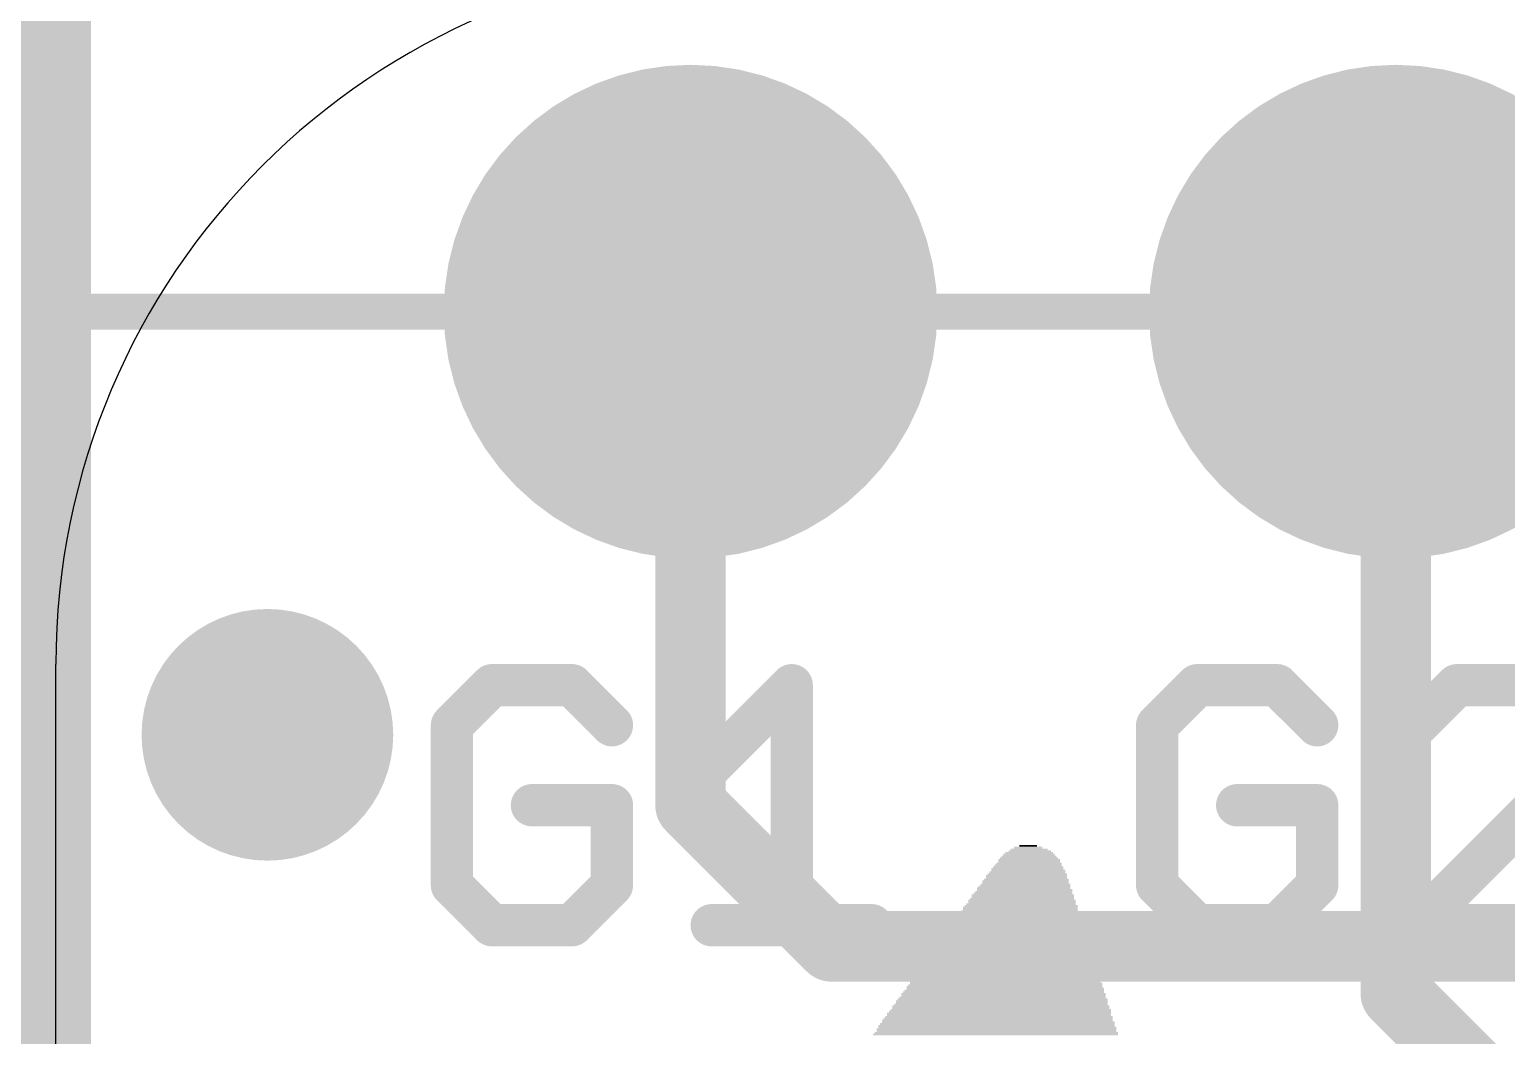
# Model space of a CAD drawing. Extents: x -7.1 to 25.8, y -5.3 to 36.3.
# Drawn here: x 0.16 to 5.48, y 25.33 to 28.96 of the extents above; entities that cross this region are included whole.
import ezdxf

# ---------------------------------------------------------------- set-up
doc = ezdxf.new("R2010")
doc.units = 0
for name, color, linetype in [('1', 12, 'CONTINUOUS'), ('16', 132, 'CONTINUOUS'), ('17', 110, 'CONTINUOUS'), ('18', 110, 'CONTINUOUS'), ('20', 53, 'CONTINUOUS'), ('21', 40, 'CONTINUOUS'), ('47', 253, 'CONTINUOUS')]:
    doc.layers.add(name, color=color, linetype=linetype)

# ---------------------------------------------------------------- blocks, each defined once
blk = doc.blocks.new('ROUNDP')
at = {"const_width": 0.5}
blk.add_lwpolyline([(0, -0.25, 1), (0, 0.25, 1), (0, -0.25)], format="xyb", dxfattribs=at)
blk = doc.blocks.new('RECT')
blk.add_solid([(-0.5, -0.5), (0.5, -0.5), (-0.5, 0.5), (0.5, 0.5)])
blk = doc.blocks.new('ROUNDV')
at = {"const_width": 0.5}
blk.add_lwpolyline([(0, -0.25, 1), (0, 0.25, 1), (0, -0.25)], format="xyb", dxfattribs=at)

msp = doc.modelspace()

# ---------------------------------------------------------------- linework, layer by layer
at = {"layer": '1', "const_width": 0.254}
for points in [[(0.254, 0), (0.254, 29.21)], [(5.08, 27.94), (5.08, 25.484)], [(5.08, 25.484), (7.732, 22.832)]]:
    msp.add_lwpolyline(points, dxfattribs=at)
at = {"layer": '1', "const_width": 0.127}
for points in [[(5.1435, 27.94, 1), (5.0165, 27.94)], [(5.1249, 25.5289, 1), (5.0351, 25.4391)], [(5.0165, 25.484, 1), (5.1435, 25.484)]]:
    msp.add_lwpolyline(points, format="xyb", dxfattribs=at)
at = {"layer": '16', "const_width": 0.254}
for points in [[(0.254, 0), (0.254, 29.21)], [(2.54, 27.94), (2.54, 26.162)], [(2.54, 26.162), (3.048, 25.654)], [(3.048, 25.654), (7.366, 25.654)]]:
    msp.add_lwpolyline(points, dxfattribs=at)
at = {"layer": '16', "const_width": 0.127}
for points in [[(2.6035, 27.94, 1), (2.4765, 27.94)], [(2.5849, 26.2069, 1), (2.4951, 26.1171)], [(2.4765, 26.162, 1), (2.6035, 26.162)], [(3.048, 25.7175, 1), (3.048, 25.5905)], [(3.0031, 25.6091, 1), (3.0929, 25.6989)]]:
    msp.add_lwpolyline(points, format="xyb", dxfattribs=at)
at = {"layer": '20'}
msp.add_line((0.254, 2.54), (0.254, 26.67), dxfattribs=at)
msp.add_arc((2.794, 26.67), 2.54, 90, 180, dxfattribs=at)
at = {"layer": '21', "const_width": 0.1524}
for points in [[(1.8247, 26.5945), (1.6807, 26.4505)], [(2.1128, 26.5945), (1.8247, 26.5945)], [(2.2569, 26.4505), (2.1128, 26.5945)], [(2.6162, 26.3064), (2.9043, 26.5945)], [(2.9043, 26.5945), (2.9043, 25.7302)], [(4.3647, 26.5945), (4.2207, 26.4505)], [(4.6528, 26.5945), (4.3647, 26.5945)], [(4.7969, 26.4505), (4.6528, 26.5945)], [(5.3003, 26.5945), (5.1562, 26.4505)], [(5.5884, 26.5945), (5.3003, 26.5945)], [(1.6807, 26.4505), (1.6807, 25.8743)], [(4.2207, 26.4505), (4.2207, 25.8743)], [(5.1562, 25.7302), (5.7324, 26.3064)], [(2.2569, 26.1624), (1.9688, 26.1624)], [(2.2569, 25.8743), (2.2569, 26.1624)], [(4.7969, 26.1624), (4.5088, 26.1624)], [(4.7969, 25.8743), (4.7969, 26.1624)], [(1.6807, 25.8743), (1.8247, 25.7302)], [(2.1128, 25.7302), (2.2569, 25.8743)], [(4.2207, 25.8743), (4.3647, 25.7302)], [(4.6528, 25.7302), (4.7969, 25.8743)], [(1.8247, 25.7302), (2.1128, 25.7302)], [(2.6162, 25.7302), (3.1924, 25.7302)], [(4.3647, 25.7302), (4.6528, 25.7302)], [(5.7324, 25.7302), (5.1562, 25.7302)]]:
    msp.add_lwpolyline(points, dxfattribs=at)
at = {"layer": '21', "const_width": 0.0762}
for points in [[(1.8247, 26.6326, 1), (1.8247, 26.5564)], [(1.8517, 26.5676, 1), (1.7978, 26.6215)], [(2.1398, 26.6215, 1), (2.0859, 26.5676)], [(2.1128, 26.5564, 1), (2.1128, 26.6326)], [(2.9424, 26.5945, 1), (2.8662, 26.5945)], [(2.9313, 26.5676, 1), (2.8774, 26.6215)], [(4.3647, 26.6326, 1), (4.3647, 26.5564)], [(4.3917, 26.5676, 1), (4.3378, 26.6215)], [(4.6798, 26.6215, 1), (4.6259, 26.5676)], [(4.6528, 26.5564, 1), (4.6528, 26.6326)], [(5.3003, 26.6326, 1), (5.3003, 26.5564)], [(5.3272, 26.5676, 1), (5.2733, 26.6215)], [(1.6537, 26.4774, 1), (1.7076, 26.4235)], [(1.7188, 26.4505, 1), (1.6426, 26.4505)], [(2.23, 26.4235, 1), (2.2838, 26.4774)], [(4.1937, 26.4774, 1), (4.2476, 26.4235)], [(4.2588, 26.4505, 1), (4.1826, 26.4505)], [(4.77, 26.4235, 1), (4.8238, 26.4774)], [(5.1293, 26.4774, 1), (5.1831, 26.4235)], [(2.5893, 26.3334, 1), (2.6431, 26.2795)], [(1.9688, 26.2005, 1), (1.9688, 26.1243)], [(2.295, 26.1624, 1), (2.2188, 26.1624)], [(2.2569, 26.1243, 1), (2.2569, 26.2005)], [(4.5088, 26.2005, 1), (4.5088, 26.1243)], [(4.835, 26.1624, 1), (4.7588, 26.1624)], [(4.7969, 26.1243, 1), (4.7969, 26.2005)], [(1.7076, 25.9012, 1), (1.6537, 25.8473)], [(1.6426, 25.8743, 1), (1.7188, 25.8743)], [(2.2188, 25.8743, 1), (2.295, 25.8743)], [(2.2838, 25.8473, 1), (2.23, 25.9012)], [(4.2476, 25.9012, 1), (4.1937, 25.8473)], [(4.1826, 25.8743, 1), (4.2588, 25.8743)], [(4.7588, 25.8743, 1), (4.835, 25.8743)], [(4.8238, 25.8473, 1), (4.77, 25.9012)], [(1.8247, 25.7683, 1), (1.8247, 25.6921)], [(2.1128, 25.6921, 1), (2.1128, 25.7683)], [(2.6162, 25.7683, 1), (2.6162, 25.6921)], [(3.1924, 25.6921, 1), (3.1924, 25.7683)], [(4.3647, 25.7683, 1), (4.3647, 25.6921)], [(4.6528, 25.6921, 1), (4.6528, 25.7683)], [(5.1562, 25.7683, 1), (5.1562, 25.6921)], [(1.7978, 25.7033, 1), (1.8517, 25.7571)], [(2.0859, 25.7571, 1), (2.1398, 25.7033)], [(2.8662, 25.7302, 1), (2.9424, 25.7302)], [(4.3378, 25.7033, 1), (4.3917, 25.7571)], [(4.6259, 25.7571, 1), (4.6798, 25.7033)], [(5.1293, 25.7571, 1), (5.1831, 25.7033)]]:
    msp.add_lwpolyline(points, format="xyb", dxfattribs=at)
at = {"layer": '47', "const_width": 0.13}
for points in [[(0.254, 23.749), (0.254, 35.859)], [(0.254, 25.4), (0.254, 32.684)], [(7.62, 27.94), (-3.601, 27.94)]]:
    msp.add_lwpolyline(points, dxfattribs=at)
at = {"layer": '47', "const_width": 0.065}
msp.add_lwpolyline([(0.2215, 25.4, 1), (0.2865, 25.4)], format="xyb", dxfattribs=at)

# ---------------------------------------------------------------- block references
at = {"layer": '17', "xscale": 1.778, "yscale": 1.778, "rotation": 90}
for p in [(2.54, 27.94), (2.54, 27.94), (5.08, 27.94), (5.08, 27.94)]:
    msp.add_blockref('ROUNDP', p, dxfattribs=at)
at = {"layer": '18', "xscale": 0.9064, "yscale": 0.9064}
msp.add_blockref('ROUNDV', (1.016, 26.416), dxfattribs=at)
msp.add_blockref('ROUNDV', (1.016, 26.416), dxfattribs=at)
at = {"layer": '21'}
for p, xscale, yscale in [((3.756, 26.0096), 0.1016, 0.0064), ((3.7561, 26.016), 0.0635, 0.0063), ((3.7592, 25.9652), 0.2222, 0.0063), ((3.7592, 25.9588), 0.2222, 0.0064), ((3.7592, 25.9715), 0.2096, 0.0064), ((3.7592, 25.9779), 0.1968, 0.0063), ((3.7592, 25.9842), 0.1842, 0.0064), ((3.7592, 25.9906), 0.1714, 0.0063), ((3.7624, 25.9969), 0.1524, 0.0064), ((3.7592, 26.0033), 0.1334, 0.0063), ((3.7497, 25.908), 0.2921, 0.0064), ((3.7529, 25.9144), 0.2857, 0.0063), ((3.7529, 25.9207), 0.2731, 0.0064), ((3.7529, 25.9334), 0.2603, 0.0064), ((3.7561, 25.9271), 0.2667, 0.0063), ((3.756, 25.9398), 0.254, 0.0063), ((3.7561, 25.9461), 0.2413, 0.0064), ((3.7592, 25.9525), 0.235, 0.0063), ((3.7402, 25.8509), 0.3493, 0.0063), ((3.7434, 25.8572), 0.3429, 0.0064), ((3.7402, 25.8636), 0.3365, 0.0063), ((3.7433, 25.8699), 0.3302, 0.0064), ((3.7465, 25.8763), 0.3238, 0.0063), ((3.7465, 25.889), 0.3112, 0.0063), ((3.7465, 25.8826), 0.3112, 0.0064), ((3.7497, 25.8953), 0.3048, 0.0064), ((3.7497, 25.9017), 0.2921, 0.0063), ((3.7306, 25.8001), 0.4064, 0.0063), ((3.7307, 25.8064), 0.3937, 0.0064), ((3.7338, 25.8191), 0.3874, 0.0064), ((3.7338, 25.8128), 0.3874, 0.0063), ((3.7338, 25.8255), 0.3746, 0.0063), ((3.737, 25.8382), 0.3683, 0.0063), ((3.737, 25.8318), 0.3683, 0.0064), ((3.737, 25.8445), 0.3556, 0.0064), ((3.7179, 25.7429), 0.4572, 0.0064), ((3.7211, 25.7556), 0.4508, 0.0064), ((3.7211, 25.7492), 0.4508, 0.0063), ((3.7243, 25.762), 0.4445, 0.0063), ((3.7243, 25.7747), 0.4318, 0.0063), ((3.7243, 25.7683), 0.4318, 0.0064), ((3.7243, 25.781), 0.4191, 0.0064), ((3.7275, 25.7937), 0.4127, 0.0064), ((3.7275, 25.7873), 0.4127, 0.0063), ((3.7084, 25.6921), 0.5144, 0.0064), ((3.7084, 25.7048), 0.5016, 0.0064), ((3.7116, 25.6985), 0.508, 0.0063), ((3.7116, 25.7111), 0.4953, 0.0063), ((3.7147, 25.7175), 0.4889, 0.0064), ((3.7147, 25.7302), 0.4763, 0.0064), ((3.7147, 25.7239), 0.4763, 0.0063), ((3.718, 25.7366), 0.4699, 0.0063), ((3.6989, 25.6413), 0.5715, 0.0064), ((3.6989, 25.6477), 0.5588, 0.0063), ((3.7021, 25.6604), 0.5525, 0.0063), ((3.7021, 25.654), 0.5525, 0.0064), ((3.7021, 25.6667), 0.5397, 0.0064), ((3.7052, 25.673), 0.5334, 0.0063), ((3.7053, 25.6858), 0.5207, 0.0063), ((3.7084, 25.6794), 0.527, 0.0064), ((3.6862, 25.5905), 0.6223, 0.0064), ((3.6894, 25.5842), 0.6287, 0.0063), ((3.6894, 25.5968), 0.6159, 0.0063), ((3.6925, 25.6032), 0.6096, 0.0064), ((3.6926, 25.6159), 0.5969, 0.0064), ((3.6926, 25.6096), 0.5969, 0.0063), ((3.6957, 25.6223), 0.5906, 0.0063), ((3.6957, 25.6286), 0.5778, 0.0064), ((3.6989, 25.6349), 0.5715, 0.0063), ((3.6766, 25.5334), 0.6795, 0.0063), ((3.6766, 25.5461), 0.6667, 0.0063), ((3.6799, 25.5397), 0.6731, 0.0064), ((3.6798, 25.5524), 0.6604, 0.0064), ((3.683, 25.5587), 0.654, 0.0063), ((3.683, 25.5715), 0.6414, 0.0063), ((3.683, 25.5651), 0.6414, 0.0064), ((3.6862, 25.5778), 0.635, 0.0064), ((3.6671, 25.4825), 0.7366, 0.0063), ((3.6672, 25.4889), 0.7239, 0.0064), ((3.6703, 25.4953), 0.7176, 0.0063), ((3.6703, 25.508), 0.7048, 0.0063), ((3.6735, 25.5016), 0.7112, 0.0064), ((3.6735, 25.5143), 0.6985, 0.0064), ((3.6735, 25.527), 0.6858, 0.0064), ((3.6766, 25.5206), 0.6921, 0.0063), ((3.6576, 25.4254), 0.7938, 0.0064), ((3.6576, 25.4381), 0.781, 0.0064), ((3.6576, 25.4318), 0.781, 0.0063), ((3.6576, 25.4444), 0.7684, 0.0063), ((3.6608, 25.4572), 0.762, 0.0063), ((3.6608, 25.4508), 0.762, 0.0064), ((3.664, 25.4635), 0.7557, 0.0064), ((3.664, 25.4699), 0.7429, 0.0063), ((3.6671, 25.4762), 0.7366, 0.0064), ((3.6449, 25.3746), 0.8446, 0.0064), ((3.6449, 25.3873), 0.8318, 0.0064), ((3.6481, 25.381), 0.8382, 0.0063), ((3.6481, 25.3937), 0.8255, 0.0063), ((3.6513, 25.4), 0.8191, 0.0064), ((3.6513, 25.4127), 0.8065, 0.0064), ((3.6513, 25.4063), 0.8065, 0.0063), ((3.6545, 25.4191), 0.8001, 0.0063), ((3.6386, 25.3365), 0.8827, 0.0064), ((3.6418, 25.3429), 0.8763, 0.0063), ((3.6417, 25.3556), 0.8636, 0.0063), ((3.6417, 25.3492), 0.8636, 0.0064), ((3.6418, 25.3682), 0.8509, 0.0063), ((3.6449, 25.3619), 0.8572, 0.0064)]:
    msp.add_blockref('RECT', p, dxfattribs=dict(at, xscale=xscale, yscale=yscale))

doc.saveas('drawing.dxf')
